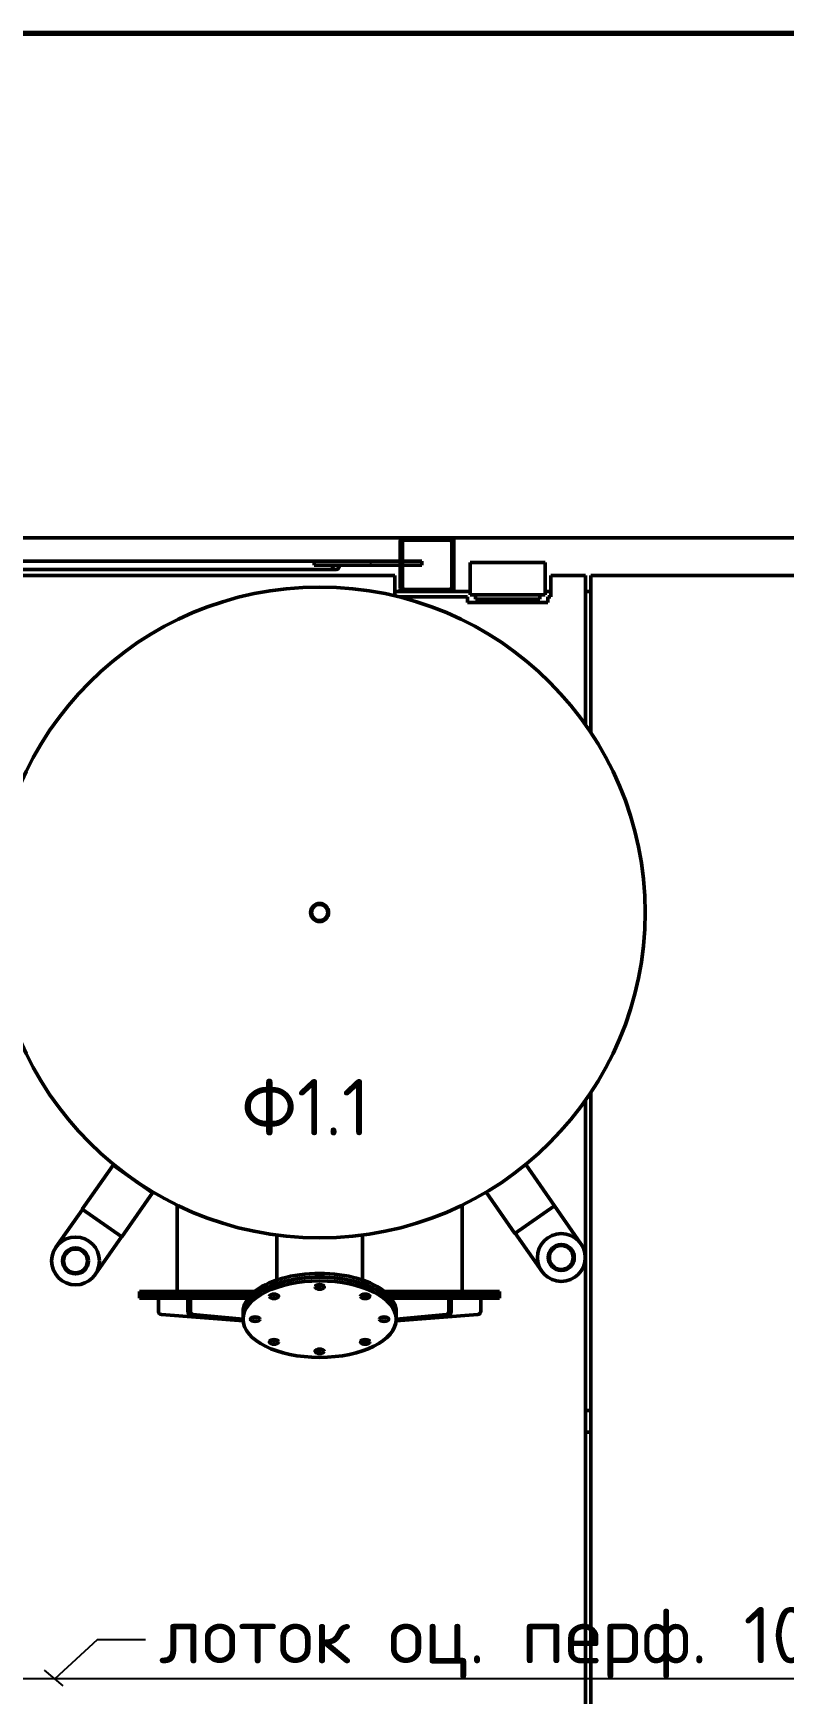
# Model space of a CAD drawing. Header units: millimetres. Extents: x 1510 to 10524, y 7125 to 13164.
# Drawn here: x 5089.1 to 5228.8, y 10904.9 to 11214.1 of the extents above; entities that cross this region are included whole.
import ezdxf

# ---------------------------------------------------------------- set-up
doc = ezdxf.new("R2010")
doc.units = ezdxf.units.MM
doc.header["$LTSCALE"] = 4
for name, color, linetype, lineweight in [('Border (ISO)', 7, 'Continuous', 70), ('Hatch (ISO)', 7, 'Continuous', 18), ('Symbol (ISO)', 7, 'Continuous', 25), ('Visible (ISO)', 7, 'Continuous', 50)]:
    doc.layers.add(name, color=color, linetype=linetype, lineweight=lineweight)
doc.layers.add('G', color=5, linetype='Continuous')
doc.styles.add('Note Text (DIN)', font='isocpeur.ttf')

# ---------------------------------------------------------------- blocks, each defined once
blk = doc.blocks.new('Borders right top border')
at = {"layer": 'Border (ISO)'}
blk.add_line((4, 206), (293, 206), dxfattribs=at)

msp = doc.modelspace()

# ---------------------------------------------------------------- hatches: boundary and pattern name
at = {"layer": 'Hatch (ISO)'}
h = msp.add_hatch(dxfattribs=at)
h.set_pattern_fill('ANSI31', color=256, scale=76.2, angle=15, style=0)
h.set_pattern_definition([(60, (4868.829, 10596.109), (-8.24889, 4.7625), [])])
edge = h.paths.add_edge_path()
edge.add_line((5166.81, 11120.13), (5158.01, 11120.13))
edge.add_ellipse((5158.01, 11119.53), major_axis=(-0.6, 0), ratio=1, start_angle=270, end_angle=360)
edge.add_line((5157.41, 11119.53), (5157.41, 11115.83))
edge.add_line((5157.41, 11115.83), (5157.41, 11115.03))
edge.add_line((5157.41, 11115.03), (5157.41, 11110.73))
edge.add_ellipse((5158.01, 11110.73), major_axis=(0, -0.6), ratio=1, start_angle=270, end_angle=360)
edge.add_line((5158.01, 11110.13), (5166.81, 11110.13))
edge.add_ellipse((5166.81, 11110.73), major_axis=(0.6, 0), ratio=1, start_angle=270, end_angle=360)
edge.add_line((5167.41, 11110.73), (5167.41, 11119.53))
edge.add_ellipse((5166.81, 11119.53), major_axis=(0, 0.6), ratio=1, start_angle=270, end_angle=360)
edge = h.paths.add_edge_path(flags=0)
edge.add_ellipse((5158.21, 11119.33), major_axis=(0, 0.4), ratio=1, start_angle=0, end_angle=90)
edge.add_line((5157.81, 11119.33), (5157.81, 11115.83))
edge.add_line((5157.81, 11115.83), (5157.81, 11115.03))
edge.add_line((5157.81, 11115.03), (5157.81, 11110.93))
edge.add_ellipse((5158.21, 11110.93), major_axis=(-0.4, 0), ratio=1, start_angle=0, end_angle=90)
edge.add_line((5158.21, 11110.53), (5166.61, 11110.53))
edge.add_ellipse((5166.61, 11110.93), major_axis=(0, -0.4), ratio=1, start_angle=0, end_angle=90)
edge.add_line((5167.01, 11110.93), (5167.01, 11119.33))
edge.add_ellipse((5166.61, 11119.33), major_axis=(0.4, 0), ratio=1, start_angle=0, end_angle=90)
edge.add_line((5166.61, 11119.73), (5158.21, 11119.73))
h = msp.add_hatch(dxfattribs=at)
h.set_pattern_fill('ANSI31', color=256, scale=76.2, angle=75.0002, style=0)
h.set_pattern_definition([(120.0002, (4868.829, 10596.109), (-8.24888, -4.76253), [])])
h.paths.add_polyline_path([(5161.41, 11115.03), (5161.41, 11115.83), (5157.81, 11115.83), (5157.41, 11115.83), (5141.41, 11115.83), (5141.41, 11115.03), (5157.41, 11115.03), (5157.81, 11115.03)])

# ---------------------------------------------------------------- linework, layer by layer
at = {"layer": 'G', "color": 0}
for p, q in [((5101, 10914.92), (5093.13, 10907.67)), ((5110.03, 10914.92), (5101, 10914.92)), ((5091.13, 10909.27), (5094.64, 10906.37))]:
    msp.add_line(p, q, dxfattribs=at)
at = {"layer": 'G', "color": 5}
msp.add_lwpolyline([(5601.46, 10907.67), (4952.75, 10907.67)], dxfattribs=at)
at = {"layer": 'Visible (ISO)'}
for p, q in [((4936.61, 11120.13), (5158.01, 11120.13)), ((5157.41, 11119.53), (5157.41, 11110.73)), ((5157.81, 11110.93), (5157.81, 11119.33)), ((5166.81, 11120.13), (5158.01, 11120.13)), ((5158.21, 11119.73), (5166.61, 11119.73)), ((5166.81, 11120.13), (5388.01, 11120.13)), ((5167.01, 11119.33), (5167.01, 11110.93)), ((5167.41, 11110.73), (5167.41, 11119.53)), ((4938.41, 11113.13), (5156.41, 11113.13)), ((5141.41, 11115.83), (4974.52, 11115.83)), ((5145.41, 11114.23), (4974.52, 11114.23)), ((5161.41, 11115.83), (5141.41, 11115.83)), ((5141.41, 11115.83), (5141.41, 11115.03)), ((5141.41, 11115.03), (5161.41, 11115.03)), ((5156.41, 11113.13), (5156.41, 11109.34)), ((5161.41, 11115.03), (5161.41, 11115.83)), ((5170.41, 11110.73), (5170.41, 11115.53)), ((5170.41, 11115.53), (5184.41, 11115.53)), ((5184.41, 11115.53), (5184.41, 11110.73)), ((5185.41, 11113.13), (5191.91, 11113.13)), ((5185.41, 11109.13), (5185.41, 11113.13)), ((5191.91, 11113.13), (5191.91, 11085.34)), ((5192.91, 11113.13), (5326.91, 11113.13)), ((5192.91, 11083.88), (5192.91, 11113.13)), ((5156.41, 11110.13), (5158.01, 11110.13)), ((5158.01, 11110.13), (5166.81, 11110.13)), ((5166.61, 11110.53), (5158.21, 11110.53)), ((5166.81, 11110.13), (5170.41, 11110.13)), ((5170.41, 11110.73), (5170.41, 11109.53)), ((5184.41, 11109.53), (5184.41, 11110.73)), ((5184.41, 11110.13), (5185.41, 11110.13)), ((5191.91, 11110.13), (5192.91, 11110.13)), ((5157.27, 11109.13), (5169.91, 11109.13)), ((5169.91, 11109.13), (5169.91, 11108.13)), ((5169.91, 11108.13), (5184.91, 11108.13)), ((5171.41, 11109.53), (5170.41, 11109.53)), ((5171.41, 11109.53), (5171.41, 11108.73)), ((5171.41, 11109.53), (5183.41, 11109.53)), ((5183.41, 11108.73), (5171.41, 11108.73)), ((5183.41, 11109.53), (5183.41, 11108.73)), ((5184.41, 11109.53), (5183.41, 11109.53)), ((5184.91, 11109.13), (5185.41, 11109.13)), ((5184.91, 11108.13), (5184.91, 11109.13)), ((5191.91, 11015.42), (5191.91, 10898.66)), ((5192.91, 10898.66), (5192.91, 11016.88)), ((5103.96, 11003.32), (5098.23, 10995.13)), ((5111.33, 10998.16), (5103.96, 11003.32)), ((5180.76, 11003.46), (5186.14, 10995.77)), ((5111.33, 10998.16), (5105.6, 10989.97)), ((5115.91, 10979.78), (5115.91, 10995.88)), ((5168.91, 10995.88), (5168.91, 10979.78)), ((5173.38, 10998.3), (5178.77, 10990.6)), ((5178.77, 10990.6), (5186.14, 10995.77)), ((5191.03, 10988.69), (5186.1, 10995.73)), ((5093.34, 10988.05), (5098.27, 10995.1)), ((5098.23, 10995.13), (5105.6, 10989.97)), ((5100.62, 10982.96), (5105.55, 10990)), ((5134.46, 10990.31), (5134.46, 10981.96)), ((5150.36, 10990.31), (5150.36, 10981.96)), ((5183.75, 10983.59), (5178.81, 10990.64)), ((5130.27, 10979.78), (5108.91, 10979.78)), ((5108.91, 10979.18), (5108.91, 10979.78)), ((5129.61, 10979.18), (5108.91, 10979.18)), ((5129.61, 10979.18), (5108.91, 10979.18)), ((5108.91, 10978.58), (5108.91, 10979.18)), ((5129.09, 10978.58), (5108.91, 10978.58)), ((5112.41, 10976.14), (5112.41, 10978.58)), ((5117.9, 10978.58), (5117.9, 10976.14)), ((5118.37, 10976.14), (5118.37, 10978.58)), ((5175.91, 10979.78), (5154.54, 10979.78)), ((5175.91, 10979.18), (5155.2, 10979.18)), ((5175.91, 10979.18), (5155.2, 10979.18)), ((5175.91, 10978.58), (5155.72, 10978.58)), ((5166.44, 10978.58), (5166.44, 10976.14)), ((5166.91, 10976.14), (5166.91, 10978.58)), ((5172.41, 10978.58), (5172.41, 10976.14)), ((5175.91, 10979.18), (5175.91, 10979.78)), ((5175.91, 10978.58), (5175.91, 10979.18)), ((5128.17, 10974.35), (5112.96, 10975.54)), ((5118.35, 10975.54), (5128.16, 10974.59)), ((5128.16, 10974.63), (5118.82, 10975.54)), ((5128.16, 10975.35), (5128.16, 10976.05)), ((5128.16, 10974.66), (5128.16, 10975.35)), ((5171.85, 10975.54), (5156.64, 10974.35)), ((5156.66, 10975.35), (5156.66, 10976.05)), ((5165.99, 10975.54), (5156.66, 10974.63)), ((5156.66, 10974.59), (5166.47, 10975.54)), ((5156.66, 10974.66), (5156.66, 10975.35)), ((5192.91, 10957.63), (5191.91, 10957.63)), ((5191.91, 10953.63), (5192.91, 10953.63))]:
    msp.add_line(p, q, dxfattribs=at)
for centre, radius in [((5142.41, 11050.38), 60.6), ((5142.41, 11050.38), 1.68), ((5142.41, 11050.38), 1.51), ((5096.98, 10985.5), 4.45), ((5187.39, 10986.14), 4.45), ((5096.98, 10985.5), 2.42), ((5096.98, 10985.5), 2.22), ((5187.39, 10986.14), 2.42), ((5187.39, 10986.14), 2.22)]:
    msp.add_circle(centre, radius, dxfattribs=at)
for centre, radius, start, end in [((5158.01, 11119.53), 0.6, 90, 180), ((5158.21, 11119.33), 0.4, 90, 180), ((5166.61, 11119.33), 0.4, 0, 90), ((5166.81, 11119.53), 0.6, 0, 90), ((5158.01, 11110.73), 0.6, 180, 270), ((5158.21, 11110.93), 0.4, 180, 270), ((5166.61, 11110.93), 0.4, 270, 0), ((5166.81, 11110.73), 0.6, 270, 0), ((5113.01, 10976.14), 0.6, 180, 265.5154), ((5171.81, 10976.14), 0.6, 274.4846, 0)]:
    msp.add_arc(centre, radius, start, end, dxfattribs=at)
for centre, major_axis, ratio, start_param, end_param in [((5145.41, 11115.03), (0, -0.8), 0.792149, 4.712389, 7.853982), ((5142.41, 10976.05), (14.25, 0), 0.5, 0, 3.141593), ((5142.41, 10975.35), (-14.25, 0), 0.5, 3.141593, 6.283185), ((5142.41, 10975.35), (14.25, 0), 0.5, 0, 3.141593), ((5142.41, 10981.35), (-0.85, 0), 0.5, 0.952872, 2.188721), ((5142.41, 10981.35), (0.85, 0), 0.5, 4.094465, 5.330313), ((5133.92, 10979.6), (-0.85, 0), 0.5, 0.952872, 2.188721), ((5133.92, 10979.6), (0.85, 0), 0.5, 4.094465, 5.330313), ((5150.89, 10979.6), (-0.85, 0), 0.5, 0.952872, 2.188721), ((5150.89, 10979.6), (0.85, 0), 0.5, 4.094465, 5.330313), ((5118.39, 10976.14), (0, -0.6), 0.809017, 4.712389, 6.204914), ((5118.86, 10976.14), (0, -0.6), 0.809017, 4.712389, 6.204914), ((5130.41, 10975.35), (-0.85, 0), 0.5, 0.952872, 2.188721), ((5130.41, 10975.35), (0.85, 0), 0.5, 4.094465, 5.330313), ((5154.41, 10975.35), (-0.85, 0), 0.5, 0.952872, 2.188721), ((5154.41, 10975.35), (0.85, 0), 0.5, 4.094465, 5.330313), ((5165.96, 10976.14), (0, -0.6), 0.809017, 0.078271, 1.570796), ((5166.43, 10976.14), (0, -0.6), 0.809017, 0.078271, 1.570796), ((5133.92, 10971.11), (-0.85, 0), 0.5, 0.952872, 2.188721), ((5133.92, 10971.11), (0.85, 0), 0.5, 4.094465, 5.330313), ((5142.41, 10969.35), (-0.85, 0), 0.5, 0.952872, 2.188721), ((5142.41, 10969.35), (0.85, 0), 0.5, 4.094465, 5.330313), ((5150.89, 10971.11), (-0.85, 0), 0.5, 0.952872, 2.188721), ((5150.89, 10971.11), (0.85, 0), 0.5, 4.094465, 5.330313)]:
    msp.add_ellipse(centre, major_axis=major_axis, ratio=ratio, start_param=start_param, end_param=end_param, dxfattribs=at)
for centre, major_axis in [((5142.41, 10974.66), (-14.25, 0)), ((5142.41, 10980.66), (-0.85, 0)), ((5133.92, 10978.9), (-0.85, 0)), ((5150.89, 10978.9), (-0.85, 0)), ((5130.41, 10974.66), (0.85, 0)), ((5154.41, 10974.66), (-0.85, 0)), ((5133.92, 10970.42), (0.85, 0)), ((5150.89, 10970.42), (0.85, 0)), ((5142.41, 10968.66), (0.85, 0))]:
    msp.add_ellipse(centre, major_axis=major_axis, ratio=0.5, dxfattribs=at)

# ---------------------------------------------------------------- block references
at = {"xscale": 3, "yscale": 3, "zscale": 3}
msp.add_blockref('Borders right top border', (4868.83, 10596.11), dxfattribs=at)

# ---------------------------------------------------------------- texts
at = {"layer": 'Symbol (ISO)', "char_height": 10.5, "attachment_point": 1, "style": 'Note Text (DIN)'}
for s, insert, width in [('\\fISOCPEUR|b0|i0;Ф1.1', (5127.84, 11019.37), 24.1461), ('лоток оц. перф. 100х80 на отм. +2200...2300', (5112.51, 10921.07), 310.278)]:
    msp.add_mtext(s, dxfattribs=dict(at, insert=insert, width=width))

doc.saveas('drawing.dxf')
